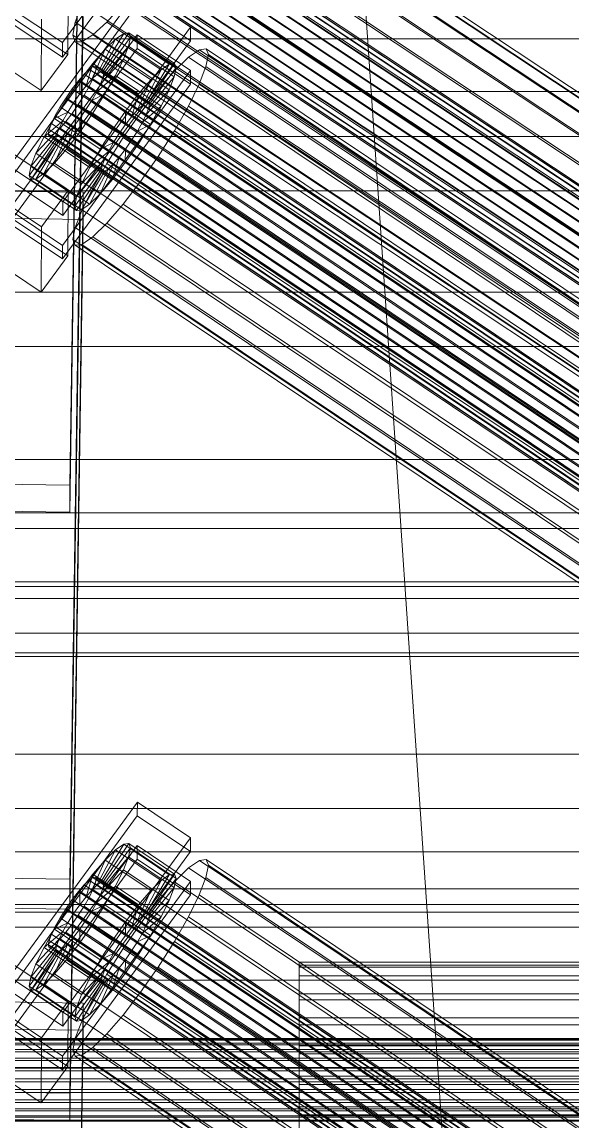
# Model space of a CAD drawing. Header units: millimetres. Extents: x -1970 to 34302, y -65268 to 6837.
# Drawn here: x -370.8 to -252.4, y -33325.2 to -33088.6 of the extents above; entities that cross this region are included whole.
import ezdxf

# ---------------------------------------------------------------- set-up
doc = ezdxf.new("R2010")
doc.units = ezdxf.units.MM
for name, color, linetype, lineweight in [('frontal_C01', 7, 'Continuous', 0), ('frontal_C02', 7, 'Continuous', 0), ('frontal_C02-briq', 7, 'Continuous', 0), ('frontal_mezcladora', 7, 'Continuous', 0)]:
    doc.layers.add(name, color=color, linetype=linetype, lineweight=lineweight)

msp = doc.modelspace()

# ---------------------------------------------------------------- linework, layer by layer
at = {"layer": 'frontal_C01'}
for p, q in [((-334.938, -33052.024), (-150.629, -33174.355)), ((-332.629, -33050.577), (-148.32, -33172.908)), ((-331.181, -33050.569), (-146.872, -33172.901)), ((-330.692, -33052.003), (-146.383, -33174.334)), ((-334.539, -33055.755), (-362.071, -33092.994)), ((-357.415, -33055.935), (-143.617, -33197.84)), ((-356.348, -33054.947), (-142.549, -33196.851)), ((-355.53, -33054.434), (-141.731, -33196.339)), ((-355.022, -33055.923), (-141.224, -33197.828)), ((-355.017, -33054.432), (-141.218, -33196.336)), ((-354.844, -33054.94), (-141.045, -33196.844)), ((-337.95, -33054.813), (-153.641, -33177.144)), ((-331.197, -33054.779), (-146.887, -33177.11)), ((-362.083, -33096.196), (-334.551, -33058.957)), ((-146.196, -33200.945), (-359.995, -33059.04)), ((-358.659, -33057.331), (-144.861, -33199.236)), ((-356.363, -33059.022), (-142.565, -33200.927)), ((-355.541, -33057.316), (-141.742, -33199.22)), ((-341.461, -33058.753), (-157.152, -33181.084)), ((-332.659, -33058.709), (-148.35, -33181.04)), ((-361.332, -33060.946), (-147.533, -33202.85)), ((-357.434, -33060.926), (-143.635, -33202.831)), ((-362.578, -33062.917), (-148.779, -33204.822)), ((-358.68, -33062.898), (-144.881, -33204.802)), ((-160.922, -33185.907), (-345.231, -33063.576)), ((-334.981, -33063.525), (-150.672, -33185.856)), ((-363.648, -33064.821), (-149.85, -33206.726)), ((-360.017, -33064.803), (-146.218, -33206.708)), ((-364.989, -33067.92), (-151.191, -33209.825)), ((-364.471, -33066.528), (-150.672, -33208.432)), ((-362.596, -33067.908), (-148.798, -33209.813)), ((-361.352, -33066.512), (-147.554, -33208.417)), ((-365.168, -33068.904), (-151.369, -33210.809)), ((-364.995, -33069.412), (-151.196, -33211.316)), ((-364.482, -33069.409), (-150.683, -33211.314)), ((-363.664, -33068.897), (-149.865, -33210.801)), ((-349.002, -33068.953), (-164.693, -33191.285)), ((-338.003, -33068.898), (-153.694, -33191.23)), ((-352.519, -33074.518), (-168.21, -33196.85)), ((-341.52, -33074.463), (-157.211, -33196.795)), ((-360.882, -33080.237), (-360.939, -33095.605)), ((-355.541, -33079.892), (-171.232, -33202.223)), ((-345.291, -33079.841), (-160.982, -33202.172)), ((-357.646, -33081.034), (-360.514, -33272.982)), ((-357.863, -33084.708), (-359.326, -33088.638)), ((-357.863, -33084.708), (-173.554, -33207.039)), ((-352.572, -33088.604), (-349.061, -33084.664)), ((-349.061, -33084.664), (-164.752, -33206.995)), ((-362.071, -33092.994), (-373.539, -33085.383)), ((-360.514, -33279.385), (-357.646, -33087.438)), ((-373.551, -33088.584), (-362.083, -33096.196)), ((-360.939, -33095.605), (-372.408, -33087.993)), ((-366.675, -33103.363), (-366.618, -33087.995)), ((-359.326, -33088.638), (-359.83, -33091.414)), ((-359.326, -33088.638), (-175.016, -33210.969)), ((-355.584, -33091.393), (-352.572, -33088.604)), ((-352.572, -33088.604), (-168.263, -33210.935)), ((425, -33092.188), (-425, -33092.188)), ((-359.83, -33091.414), (-359.341, -33092.847)), ((-359.83, -33091.414), (-175.521, -33213.745)), ((-357.893, -33092.84), (-355.584, -33091.393)), ((-355.584, -33091.393), (-171.275, -33213.724)), ((-362.083, -33096.196), (-362.071, -33092.994)), ((-359.341, -33092.847), (-357.893, -33092.84)), ((-359.341, -33092.847), (-175.032, -33215.179)), ((-357.893, -33092.84), (-173.584, -33215.172)), ((-378.143, -33095.751), (-366.675, -33103.363)), ((-366.675, -33103.363), (-360.939, -33095.605)), ((-425, -33103.556), (425, -33103.556)), ((980, -33220.062), (-980, -33220.062)), ((980, -33225.062), (-980, -33225.062)), ((-425, -33267.058), (425, -33267.058)), ((-360.514, -33272.982), (-378.512, -33272.74)), ((-360.514, -33279.385), (-360.514, -33272.982)), ((980, -33275.062), (-980, -33275.062)), ((425, -33278.426), (-425, -33278.426)), ((-378.512, -33279.144), (-360.514, -33279.385)), ((980, -33280.062), (-980, -33280.062)), ((425, -33283.323), (-425, -33283.323)), ((-425, -33294.691), (425, -33294.691))]:
    msp.add_line(p, q, dxfattribs=at)
at = {"layer": 'frontal_C02'}
for p, q in [((-357.646, -32994.438), (-360.514, -33188.205)), ((-360.514, -33194.05), (-357.646, -33000.283)), ((-373.501, -33119.611), (-345.969, -33082.018)), ((-345.969, -33082.018), (-334.501, -33089.701)), ((-345.981, -33084.941), (-373.513, -33122.534)), ((-334.513, -33092.624), (-345.981, -33084.941)), ((-334.501, -33089.701), (-362.033, -33127.294)), ((-334.501, -33089.701), (-334.513, -33092.624)), ((-373.539, -33128.963), (-346.008, -33091.371)), ((-353.892, -33099.298), (-348.918, -33091.054)), ((-353.378, -33099.228), (-347.835, -33090.907)), ((-353.205, -33099.669), (-347.47, -33091.837)), ((-348.918, -33091.054), (-350.645, -33092.269)), ((-347.835, -33090.907), (-348.918, -33091.054)), ((-348.918, -33091.054), (-339.088, -33097.64)), ((-347.847, -33093.781), (-347.47, -33091.837)), ((-347.835, -33090.907), (-338.005, -33097.493)), ((-347.47, -33091.837), (-347.835, -33090.907)), ((-347.47, -33091.837), (-337.64, -33098.423)), ((-346.02, -33094.293), (-346.008, -33091.371)), ((-346.008, -33091.371), (-334.539, -33099.054)), ((-346.02, -33094.293), (-373.551, -33131.886)), ((-362.045, -33130.217), (-334.513, -33092.624)), ((-355.777, -33100.915), (-352.899, -33094.468)), ((-352.899, -33094.468), (-355.525, -33097.503)), ((-354.71, -33099.874), (-350.645, -33092.269)), ((-353.384, -33100.59), (-347.847, -33093.781)), ((-350.645, -33092.269), (-352.899, -33094.468)), ((-352.899, -33094.468), (-343.069, -33101.054)), ((-350.645, -33092.269), (-340.816, -33098.855)), ((-348.941, -33096.607), (-347.847, -33093.781)), ((-347.847, -33093.781), (-338.017, -33100.367)), ((-334.551, -33101.977), (-346.02, -33094.293)), ((-332.629, -33094.559), (-334.938, -33096.183)), ((-331.181, -33094.362), (-332.629, -33094.559)), ((-332.629, -33094.559), (-148.32, -33218.043)), ((-330.692, -33095.606), (-331.181, -33094.362)), ((-331.181, -33094.362), (-146.872, -33217.846)), ((-353.902, -33101.929), (-348.941, -33096.607)), ((-350.678, -33100.122), (-348.941, -33096.607)), ((-348.941, -33096.607), (-339.111, -33103.193)), ((-334.938, -33096.183), (-337.95, -33099.123)), ((-334.938, -33096.183), (-150.629, -33219.667)), ((-331.197, -33098.205), (-330.692, -33095.606)), ((-330.692, -33095.606), (-146.383, -33219.09)), ((-334.539, -33099.054), (-362.071, -33136.647)), ((-355.525, -33097.503), (-358.345, -33101.165)), ((-356.348, -33098.776), (-357.415, -33099.818)), ((-357.021, -33102.353), (-355.525, -33097.503)), ((-355.53, -33098.201), (-356.348, -33098.776)), ((-356.348, -33098.776), (-142.549, -33242.017)), ((-355.017, -33098.131), (-355.53, -33098.201)), ((-355.53, -33098.201), (-141.731, -33241.442)), ((-355.525, -33097.503), (-345.695, -33104.088)), ((-355.022, -33099.492), (-354.844, -33098.571)), ((-354.844, -33098.571), (-355.017, -33098.131)), ((-355.017, -33098.131), (-141.218, -33241.372)), ((-354.844, -33098.571), (-141.045, -33241.813)), ((-354.71, -33099.874), (-353.892, -33099.298)), ((-353.892, -33099.298), (-353.378, -33099.228)), ((-344.062, -33105.884), (-353.892, -33099.298)), ((-343.549, -33105.814), (-353.378, -33099.228)), ((-353.378, -33099.228), (-353.205, -33099.669)), ((-340.816, -33098.855), (-344.88, -33106.459)), ((-339.088, -33097.64), (-344.062, -33105.884)), ((-338.005, -33097.493), (-343.549, -33105.814)), ((-337.64, -33098.423), (-343.376, -33106.255)), ((-343.069, -33101.054), (-340.816, -33098.855)), ((-337.95, -33099.123), (-341.461, -33103.18)), ((-340.816, -33098.855), (-339.088, -33097.64)), ((-339.088, -33097.64), (-338.005, -33097.493)), ((-337.64, -33098.423), (-338.017, -33100.367)), ((-338.005, -33097.493), (-337.64, -33098.423)), ((-337.95, -33099.123), (-153.641, -33222.607)), ((-334.539, -33099.054), (-334.551, -33101.977)), ((-332.659, -33101.983), (-331.197, -33098.205)), ((-331.197, -33098.205), (-146.887, -33221.689)), ((-358.345, -33101.165), (-361.166, -33105.205)), ((-358.659, -33101.255), (-359.995, -33102.99)), ((-357.415, -33099.818), (-358.659, -33101.255)), ((-358.659, -33101.255), (-144.861, -33244.496)), ((-358.345, -33101.165), (-358.357, -33104.087)), ((-348.515, -33107.75), (-358.345, -33101.165)), ((-357.415, -33099.818), (-143.617, -33243.059)), ((-357.021, -33102.353), (-355.777, -33100.915)), ((-356.363, -33102.496), (-355.541, -33100.831)), ((-355.777, -33100.915), (-354.71, -33099.874)), ((-345.947, -33107.501), (-355.777, -33100.915)), ((-355.541, -33100.831), (-355.022, -33099.492)), ((-355.541, -33100.831), (-141.742, -33244.072)), ((-355.022, -33099.492), (-141.224, -33242.734)), ((-354.725, -33103.594), (-350.678, -33100.122)), ((-344.88, -33106.459), (-354.71, -33099.874)), ((-353.384, -33100.59), (-353.902, -33101.929)), ((-353.205, -33099.669), (-353.384, -33100.59)), ((-343.554, -33107.176), (-353.384, -33100.59)), ((-343.376, -33106.255), (-353.205, -33099.669)), ((-352.938, -33104.087), (-350.678, -33100.122)), ((-350.678, -33100.122), (-340.848, -33106.708)), ((-343.069, -33101.054), (-345.947, -33107.501)), ((-345.695, -33104.088), (-343.069, -33101.054)), ((-338.017, -33100.367), (-343.554, -33107.176)), ((-338.017, -33100.367), (-339.111, -33103.193)), ((-362.083, -33139.57), (-334.551, -33101.977)), ((-359.995, -33102.99), (-361.332, -33104.904)), ((-146.196, -33246.231), (-359.995, -33102.99)), ((-358.357, -33104.087), (-357.021, -33102.353)), ((-357.434, -33104.374), (-356.363, -33102.496)), ((-347.191, -33108.938), (-357.021, -33102.353)), ((-356.363, -33102.496), (-142.565, -33245.737)), ((-354.725, -33103.594), (-355.796, -33105.471)), ((-353.902, -33101.929), (-354.725, -33103.594)), ((-344.895, -33110.179), (-354.725, -33103.594)), ((-344.073, -33108.514), (-353.902, -33101.929)), ((-341.461, -33103.18), (-345.231, -33108.075)), ((-339.111, -33103.193), (-344.073, -33108.514)), ((-341.461, -33103.18), (-157.152, -33226.664)), ((-339.111, -33103.193), (-340.848, -33106.708)), ((-334.981, -33106.682), (-332.659, -33101.983)), ((-332.659, -33101.983), (-148.35, -33225.467)), ((-361.166, -33105.205), (-363.797, -33109.349)), ((-361.332, -33104.904), (-362.578, -33106.866)), ((-361.332, -33104.904), (-147.533, -33248.145)), ((-359.693, -33106.001), (-361.166, -33105.205)), ((-361.166, -33105.205), (-351.336, -33111.791)), ((-360.939, -33107.964), (-359.693, -33106.001)), ((-360.017, -33108.25), (-358.68, -33106.337)), ((-359.693, -33106.001), (-358.357, -33104.087)), ((-349.863, -33112.587), (-359.693, -33106.001)), ((-358.68, -33106.337), (-357.434, -33104.374)), ((-358.68, -33106.337), (-144.881, -33249.578)), ((-358.357, -33104.087), (-348.527, -33110.673)), ((-357.434, -33104.374), (-143.635, -33247.615)), ((-355.796, -33105.471), (-357.042, -33107.434)), ((-355.796, -33105.471), (-352.938, -33104.087)), ((-345.966, -33112.057), (-355.796, -33105.471)), ((-355.569, -33108.23), (-352.938, -33104.087)), ((-352.938, -33104.087), (-343.108, -33110.672)), ((-348.515, -33107.75), (-345.695, -33104.088)), ((-345.695, -33104.088), (-347.191, -33108.938)), ((-344.062, -33105.884), (-344.88, -33106.459)), ((-343.549, -33105.814), (-344.062, -33105.884)), ((-343.554, -33107.176), (-343.376, -33106.255)), ((-343.376, -33106.255), (-343.549, -33105.814)), ((-363.648, -33108.744), (-364.471, -33110.409)), ((-360.939, -33107.964), (-363.797, -33109.349)), ((-362.578, -33106.866), (-363.648, -33108.744)), ((-363.648, -33108.744), (-149.85, -33251.986)), ((-362.578, -33106.866), (-148.779, -33250.108)), ((-362.01, -33109.842), (-360.939, -33107.964)), ((-361.352, -33109.985), (-360.017, -33108.25)), ((-351.109, -33114.55), (-360.939, -33107.964)), ((-360.017, -33108.25), (-146.218, -33251.492)), ((-358.39, -33112.271), (-355.569, -33108.23)), ((-357.042, -33107.434), (-358.378, -33109.348)), ((-357.042, -33107.434), (-355.569, -33108.23)), ((-347.212, -33114.02), (-357.042, -33107.434)), ((-355.569, -33108.23), (-345.739, -33114.816)), ((-351.336, -33111.791), (-348.515, -33107.75)), ((-345.231, -33108.075), (-349.002, -33113.477)), ((-348.527, -33110.673), (-348.515, -33107.75)), ((-345.947, -33107.501), (-347.191, -33108.938)), ((-344.88, -33106.459), (-345.947, -33107.501)), ((-160.922, -33231.559), (-345.231, -33108.075)), ((-340.848, -33106.708), (-344.895, -33110.179)), ((-344.895, -33110.179), (-344.073, -33108.514)), ((-344.073, -33108.514), (-343.554, -33107.176)), ((-340.848, -33106.708), (-343.108, -33110.672)), ((-338.003, -33111.981), (-334.981, -33106.682)), ((-334.981, -33106.682), (-150.672, -33230.166)), ((-363.797, -33109.349), (-366.057, -33113.313)), ((-362.01, -33109.842), (-366.057, -33113.313)), ((-364.471, -33110.409), (-364.989, -33111.748)), ((-364.471, -33110.409), (-150.672, -33253.651)), ((-363.797, -33109.349), (-353.967, -33115.935)), ((-362.833, -33111.507), (-362.01, -33109.842)), ((-362.596, -33111.422), (-361.352, -33109.985)), ((-352.18, -33116.428), (-362.01, -33109.842)), ((-361.352, -33109.985), (-147.554, -33253.227)), ((-359.714, -33111.083), (-361.21, -33115.933)), ((-359.714, -33111.083), (-360.958, -33112.52)), ((-358.378, -33109.348), (-359.714, -33111.083)), ((-349.884, -33117.669), (-359.714, -33111.083)), ((-358.378, -33109.348), (-358.39, -33112.271)), ((-348.548, -33115.934), (-358.378, -33109.348)), ((-348.527, -33110.673), (-349.863, -33112.587)), ((-347.191, -33108.938), (-348.527, -33110.673)), ((-345.966, -33112.057), (-344.895, -33110.179)), ((-343.108, -33110.672), (-345.966, -33112.057)), ((-343.108, -33110.672), (-345.739, -33114.816)), ((-450, -33113.242), (450, -33113.242)), ((-363.351, -33112.845), (-368.888, -33119.654)), ((-362.833, -33111.507), (-367.794, -33116.828)), ((-366.057, -33113.313), (-367.794, -33116.828)), ((-366.057, -33113.313), (-356.228, -33119.899)), ((-364.989, -33111.748), (-365.168, -33112.669)), ((-365.168, -33112.669), (-364.995, -33113.109)), ((-365.168, -33112.669), (-151.369, -33255.91)), ((-364.995, -33113.109), (-364.482, -33113.04)), ((-364.995, -33113.109), (-151.196, -33256.351)), ((-364.989, -33111.748), (-151.191, -33254.989)), ((-364.482, -33113.04), (-363.664, -33112.464)), ((-364.482, -33113.04), (-150.683, -33256.281)), ((-360.958, -33112.52), (-363.836, -33118.967)), ((-363.664, -33112.464), (-362.596, -33111.422)), ((-363.664, -33112.464), (-149.865, -33255.706)), ((-363.53, -33113.766), (-363.351, -33112.845)), ((-363.351, -33112.845), (-362.833, -33111.507)), ((-353.521, -33119.431), (-363.351, -33112.845)), ((-353.003, -33118.093), (-362.833, -33111.507)), ((-362.596, -33111.422), (-148.798, -33254.664)), ((-360.958, -33112.52), (-362.025, -33113.562)), ((-361.21, -33115.933), (-358.39, -33112.271)), ((-351.128, -33119.106), (-360.958, -33112.52)), ((-358.39, -33112.271), (-348.56, -33118.857)), ((-353.967, -33115.935), (-351.336, -33111.791)), ((-349.002, -33113.477), (-352.519, -33119.016)), ((-351.336, -33111.791), (-349.863, -33112.587)), ((-349.863, -33112.587), (-351.109, -33114.55)), ((-349.002, -33113.477), (-164.693, -33236.961)), ((-347.212, -33114.02), (-345.966, -33112.057)), ((-341.52, -33117.521), (-338.003, -33111.981)), ((-338.003, -33111.981), (-153.694, -33235.465)), ((-363.53, -33113.766), (-369.265, -33121.598)), ((-363.357, -33114.207), (-368.9, -33122.528)), ((-362.843, -33114.137), (-367.817, -33122.381)), ((-362.025, -33113.562), (-366.09, -33121.166)), ((-363.357, -33114.207), (-363.53, -33113.766)), ((-353.7, -33120.352), (-363.53, -33113.766)), ((-362.843, -33114.137), (-363.357, -33114.207)), ((-353.527, -33120.793), (-363.357, -33114.207)), ((-362.025, -33113.562), (-362.843, -33114.137)), ((-353.014, -33120.723), (-362.843, -33114.137)), ((-352.196, -33120.148), (-362.025, -33113.562)), ((-353.967, -33115.935), (-351.109, -33114.55)), ((-351.109, -33114.55), (-352.18, -33116.428)), ((-345.739, -33114.816), (-348.56, -33118.857)), ((-348.548, -33115.934), (-347.212, -33114.02)), ((-345.739, -33114.816), (-347.212, -33114.02)), ((-372.35, -33117.168), (-360.882, -33124.851)), ((-367.794, -33116.828), (-368.888, -33119.654)), ((-367.794, -33116.828), (-357.964, -33123.414)), ((-363.836, -33118.967), (-361.21, -33115.933)), ((-361.21, -33115.933), (-351.38, -33122.519)), ((-357.964, -33123.414), (-353.003, -33118.093)), ((-356.228, -33119.899), (-353.967, -33115.935)), ((-356.228, -33119.899), (-352.18, -33116.428)), ((-353.003, -33118.093), (-353.521, -33119.431)), ((-352.18, -33116.428), (-353.003, -33118.093)), ((-351.38, -33122.519), (-349.884, -33117.669)), ((-351.128, -33119.106), (-349.884, -33117.669)), ((-349.884, -33117.669), (-348.548, -33115.934)), ((-348.56, -33118.857), (-348.548, -33115.934)), ((-345.291, -33122.922), (-341.52, -33117.521)), ((-341.52, -33117.521), (-157.211, -33241.005)), ((-362.033, -33127.294), (-373.501, -33119.611)), ((-368.888, -33119.654), (-369.265, -33121.598)), ((-368.888, -33119.654), (-359.058, -33126.24)), ((-366.09, -33121.166), (-363.836, -33118.967)), ((-363.836, -33118.967), (-354.006, -33125.553)), ((-359.436, -33128.184), (-353.7, -33120.352)), ((-359.058, -33126.24), (-353.521, -33119.431)), ((-357.964, -33123.414), (-356.228, -33119.899)), ((-356.26, -33127.752), (-352.196, -33120.148)), ((-352.519, -33119.016), (-355.541, -33124.316)), ((-354.006, -33125.553), (-351.128, -33119.106)), ((-353.521, -33119.431), (-353.7, -33120.352)), ((-353.7, -33120.352), (-353.527, -33120.793)), ((-353.014, -33120.723), (-352.196, -33120.148)), ((-352.519, -33119.016), (-168.21, -33242.5)), ((-352.196, -33120.148), (-351.128, -33119.106)), ((-348.56, -33118.857), (-351.38, -33122.519)), ((-373.513, -33122.534), (-362.045, -33130.217)), ((-369.265, -33121.598), (-368.9, -33122.528)), ((-369.265, -33121.598), (-359.436, -33128.184)), ((-368.9, -33122.528), (-367.817, -33122.381)), ((-368.9, -33122.528), (-359.07, -33129.114)), ((-367.817, -33122.381), (-366.09, -33121.166)), ((-367.817, -33122.381), (-357.987, -33128.967)), ((-366.09, -33121.166), (-356.26, -33127.752)), ((-359.07, -33129.114), (-353.527, -33120.793)), ((-357.987, -33128.967), (-353.014, -33120.723)), ((-351.38, -33122.519), (-354.006, -33125.553)), ((-353.527, -33120.793), (-353.014, -33120.723)), ((-349.061, -33127.818), (-345.291, -33122.922)), ((-345.291, -33122.922), (-160.982, -33246.406)), ((450, -33124.933), (-450, -33124.933)), ((-366.618, -33132.683), (-378.086, -33125)), ((-375.644, -33124.979), (-357.646, -33125.223)), ((-360.882, -33124.851), (-366.618, -33132.683)), ((-360.882, -33124.851), (-360.939, -33138.88)), ((-357.646, -33125.223), (-360.514, -33318.99)), ((-359.058, -33126.24), (-357.964, -33123.414)), ((-355.541, -33124.316), (-357.863, -33129.015)), ((-357.646, -33125.223), (-357.646, -33131.069)), ((-355.541, -33124.316), (-171.232, -33247.8)), ((-362.045, -33130.217), (-362.033, -33127.294)), ((-359.436, -33128.184), (-359.058, -33126.24)), ((-354.006, -33125.553), (-356.26, -33127.752)), ((-362.071, -33136.647), (-373.539, -33128.963)), ((-359.07, -33129.114), (-359.436, -33128.184)), ((-357.863, -33129.015), (-359.326, -33132.793)), ((-357.987, -33128.967), (-359.07, -33129.114)), ((-356.26, -33127.752), (-357.987, -33128.967)), ((-357.863, -33129.015), (-173.554, -33252.499)), ((-352.572, -33131.874), (-349.061, -33127.818)), ((-349.061, -33127.818), (-164.752, -33251.302)), ((-357.646, -33131.069), (-375.644, -33130.825)), ((-373.551, -33131.886), (-362.083, -33139.57)), ((-360.939, -33138.88), (-372.408, -33131.197)), ((-360.514, -33324.836), (-357.646, -33131.069)), ((-355.584, -33134.814), (-352.572, -33131.874)), ((-352.572, -33131.874), (-168.263, -33255.358)), ((-366.675, -33146.712), (-366.618, -33132.683)), ((-359.326, -33132.793), (-359.83, -33135.392)), ((-359.326, -33132.793), (-175.016, -33256.277)), ((-357.893, -33136.438), (-355.584, -33134.814)), ((-355.584, -33134.814), (-171.275, -33258.298)), ((-362.083, -33139.57), (-362.071, -33136.647)), ((-359.83, -33135.392), (-359.341, -33136.635)), ((-359.83, -33135.392), (-175.521, -33258.876)), ((-359.341, -33136.635), (-357.893, -33136.438)), ((-359.341, -33136.635), (-175.032, -33260.119)), ((-357.893, -33136.438), (-173.584, -33259.922)), ((-378.143, -33139.028), (-366.675, -33146.712)), ((-366.675, -33146.712), (-360.939, -33138.88)), ((450, -33146.714), (-450, -33146.714)), ((-450, -33158.405), (450, -33158.405)), ((-425, -33182.694), (425, -33182.694)), ((-360.514, -33188.205), (-378.512, -33187.961)), ((-360.514, -33194.05), (-360.514, -33188.205)), ((-378.512, -33193.807), (-360.514, -33194.05)), ((425, -33194.17), (-425, -33194.17)), ((425, -33197.541), (-425, -33197.541)), ((-425, -33209.017), (425, -33209.017)), ((-450, -33212.613), (450, -33212.613)), ((450, -33224.303), (-450, -33224.303)), ((450, -33246.084), (-450, -33246.084)), ((-450, -33257.775), (450, -33257.775)), ((-373.501, -33293.991), (-345.969, -33256.398)), ((-345.981, -33259.321), (-345.969, -33256.398)), ((-345.969, -33256.398), (-334.501, -33264.082)), ((-345.981, -33259.321), (-373.513, -33296.914)), ((-334.513, -33267.004), (-345.981, -33259.321)), ((-334.501, -33264.082), (-362.033, -33301.675)), ((-334.501, -33264.082), (-334.513, -33267.004)), ((-373.539, -33303.344), (-346.008, -33265.751)), ((-362.045, -33304.597), (-334.513, -33267.004)), ((-354.71, -33274.254), (-350.645, -33266.649)), ((-353.892, -33273.678), (-348.918, -33265.435)), ((-353.378, -33273.609), (-347.835, -33265.287)), ((-353.205, -33274.049), (-347.47, -33266.217)), ((-350.645, -33266.649), (-352.899, -33268.849)), ((-348.918, -33265.435), (-350.645, -33266.649)), ((-350.645, -33266.649), (-340.816, -33273.235)), ((-347.835, -33265.287), (-348.918, -33265.435)), ((-348.918, -33265.435), (-339.088, -33272.02)), ((-347.847, -33268.162), (-347.47, -33266.217)), ((-347.835, -33265.287), (-338.005, -33271.873)), ((-347.47, -33266.217), (-347.835, -33265.287)), ((-347.47, -33266.217), (-337.64, -33272.803)), ((-346.02, -33268.673), (-346.008, -33265.751)), ((-346.008, -33265.751), (-334.539, -33273.434)), ((-346.02, -33268.673), (-373.551, -33306.266)), ((-355.777, -33275.296), (-352.899, -33268.849)), ((-352.899, -33268.849), (-355.525, -33271.883)), ((-353.384, -33274.97), (-347.847, -33268.162)), ((-352.899, -33268.849), (-343.069, -33275.434)), ((-348.941, -33270.988), (-347.847, -33268.162)), ((-347.847, -33268.162), (-338.017, -33274.748)), ((-334.551, -33276.357), (-346.02, -33268.673)), ((-332.629, -33268.94), (-334.938, -33270.563)), ((-331.181, -33268.743), (-332.629, -33268.94)), ((-332.629, -33268.94), (-148.32, -33392.424)), ((-330.692, -33269.986), (-331.181, -33268.743)), ((-331.181, -33268.743), (-146.872, -33392.227)), ((-355.525, -33271.883), (-358.345, -33275.545)), ((-357.021, -33276.733), (-355.525, -33271.883)), ((-355.525, -33271.883), (-345.695, -33278.469)), ((-353.902, -33276.309), (-348.941, -33270.988)), ((-350.678, -33274.502), (-348.941, -33270.988)), ((-348.941, -33270.988), (-339.111, -33277.573)), ((-339.088, -33272.02), (-344.062, -33280.264)), ((-338.005, -33271.873), (-343.549, -33280.195)), ((-340.816, -33273.235), (-339.088, -33272.02)), ((-339.088, -33272.02), (-338.005, -33271.873)), ((-338.005, -33271.873), (-337.64, -33272.803)), ((-334.938, -33270.563), (-337.95, -33273.504)), ((-334.938, -33270.563), (-150.629, -33394.047)), ((-331.197, -33272.585), (-330.692, -33269.986)), ((-330.692, -33269.986), (-146.383, -33393.47)), ((-334.539, -33273.434), (-362.071, -33311.027)), ((-357.415, -33274.198), (-358.659, -33275.635)), ((-356.348, -33273.156), (-357.415, -33274.198)), ((-357.415, -33274.198), (-143.617, -33417.439)), ((-355.53, -33272.581), (-356.348, -33273.156)), ((-356.348, -33273.156), (-142.549, -33416.398)), ((-355.777, -33275.296), (-354.71, -33274.254)), ((-355.541, -33275.211), (-355.022, -33273.873)), ((-355.017, -33272.511), (-355.53, -33272.581)), ((-355.53, -33272.581), (-141.731, -33415.822)), ((-355.022, -33273.873), (-354.844, -33272.952)), ((-355.022, -33273.873), (-141.224, -33417.114)), ((-354.844, -33272.952), (-355.017, -33272.511)), ((-355.017, -33272.511), (-141.218, -33415.753)), ((-354.844, -33272.952), (-141.045, -33416.193)), ((-354.71, -33274.254), (-353.892, -33273.678)), ((-344.88, -33280.84), (-354.71, -33274.254)), ((-353.892, -33273.678), (-353.378, -33273.609)), ((-344.062, -33280.264), (-353.892, -33273.678)), ((-353.205, -33274.049), (-353.384, -33274.97)), ((-343.549, -33280.195), (-353.378, -33273.609)), ((-353.378, -33273.609), (-353.205, -33274.049)), ((-343.376, -33280.635), (-353.205, -33274.049)), ((-340.816, -33273.235), (-344.88, -33280.84)), ((-337.64, -33272.803), (-343.376, -33280.635)), ((-343.069, -33275.434), (-340.816, -33273.235)), ((-337.95, -33273.504), (-341.461, -33277.56)), ((-337.64, -33272.803), (-338.017, -33274.748)), ((-337.95, -33273.504), (-153.641, -33396.988)), ((-334.539, -33273.434), (-334.551, -33276.357)), ((-332.659, -33276.363), (-331.197, -33272.585)), ((-331.197, -33272.585), (-146.887, -33396.069)), ((-362.083, -33313.95), (-334.551, -33276.357)), ((-358.345, -33275.545), (-361.166, -33279.586)), ((-358.659, -33275.635), (-359.995, -33277.37)), ((-358.659, -33275.635), (-144.861, -33418.877)), ((-358.345, -33275.545), (-358.357, -33278.468)), ((-358.357, -33278.468), (-357.021, -33276.733)), ((-348.515, -33282.131), (-358.345, -33275.545)), ((-357.021, -33276.733), (-355.777, -33275.296)), ((-347.191, -33283.319), (-357.021, -33276.733)), ((-356.363, -33276.876), (-355.541, -33275.211)), ((-345.947, -33281.881), (-355.777, -33275.296)), ((-355.541, -33275.211), (-141.742, -33418.453)), ((-354.725, -33277.974), (-350.678, -33274.502)), ((-353.902, -33276.309), (-354.725, -33277.974)), ((-353.384, -33274.97), (-353.902, -33276.309)), ((-344.073, -33282.895), (-353.902, -33276.309)), ((-343.554, -33281.556), (-353.384, -33274.97)), ((-352.938, -33278.467), (-350.678, -33274.502)), ((-350.678, -33274.502), (-340.848, -33281.088)), ((-343.069, -33275.434), (-345.947, -33281.881)), ((-345.695, -33278.469), (-343.069, -33275.434)), ((-338.017, -33274.748), (-343.554, -33281.556)), ((-338.017, -33274.748), (-339.111, -33277.573)), ((-334.981, -33281.062), (-332.659, -33276.363)), ((-332.659, -33276.363), (-148.35, -33399.847)), ((-359.995, -33277.37), (-361.332, -33279.284)), ((-146.196, -33420.611), (-359.995, -33277.37)), ((-359.693, -33280.382), (-358.357, -33278.468)), ((-358.68, -33280.717), (-357.434, -33278.754)), ((-358.357, -33278.468), (-348.527, -33285.053)), ((-357.434, -33278.754), (-356.363, -33276.876)), ((-357.434, -33278.754), (-143.635, -33421.995)), ((-356.363, -33276.876), (-142.565, -33420.118)), ((-354.725, -33277.974), (-355.796, -33279.852)), ((-355.796, -33279.852), (-352.938, -33278.467)), ((-355.569, -33282.61), (-352.938, -33278.467)), ((-344.895, -33284.56), (-354.725, -33277.974)), ((-352.938, -33278.467), (-343.108, -33285.053)), ((-348.515, -33282.131), (-345.695, -33278.469)), ((-345.695, -33278.469), (-347.191, -33283.319)), ((-341.461, -33277.56), (-345.231, -33282.456)), ((-339.111, -33277.573), (-344.073, -33282.895)), ((-341.461, -33277.56), (-157.152, -33401.044)), ((-339.111, -33277.573), (-340.848, -33281.088)), ((-361.166, -33279.586), (-363.797, -33283.729)), ((-362.578, -33281.247), (-363.648, -33283.125)), ((-361.332, -33279.284), (-362.578, -33281.247)), ((-362.578, -33281.247), (-148.779, -33424.488)), ((-361.332, -33279.284), (-147.533, -33422.525)), ((-359.693, -33280.382), (-361.166, -33279.586)), ((-361.166, -33279.586), (-351.336, -33286.171)), ((-360.939, -33282.344), (-359.693, -33280.382)), ((-360.017, -33282.631), (-358.68, -33280.717)), ((-349.863, -33286.967), (-359.693, -33280.382)), ((-358.68, -33280.717), (-144.881, -33423.958)), ((-355.796, -33279.852), (-357.042, -33281.814)), ((-345.966, -33286.437), (-355.796, -33279.852)), ((-344.88, -33280.84), (-345.947, -33281.881)), ((-340.848, -33281.088), (-344.895, -33284.56)), ((-344.062, -33280.264), (-344.88, -33280.84)), ((-343.549, -33280.195), (-344.062, -33280.264)), ((-343.554, -33281.556), (-343.376, -33280.635)), ((-343.376, -33280.635), (-343.549, -33280.195)), ((-340.848, -33281.088), (-343.108, -33285.053)), ((-338.003, -33286.362), (-334.981, -33281.062)), ((-334.981, -33281.062), (-150.672, -33404.546)), ((-363.797, -33283.729), (-366.057, -33287.694)), ((-363.648, -33283.125), (-364.471, -33284.79)), ((-360.939, -33282.344), (-363.797, -33283.729)), ((-363.797, -33283.729), (-353.967, -33290.315)), ((-363.648, -33283.125), (-149.85, -33426.366)), ((-362.01, -33284.222), (-360.939, -33282.344)), ((-361.352, -33284.365), (-360.017, -33282.631)), ((-351.109, -33288.93), (-360.939, -33282.344)), ((-360.017, -33282.631), (-146.218, -33425.872)), ((-358.378, -33283.728), (-359.714, -33285.463)), ((-358.39, -33286.651), (-355.569, -33282.61)), ((-358.378, -33283.728), (-358.39, -33286.651)), ((-357.042, -33281.814), (-358.378, -33283.728)), ((-348.548, -33290.314), (-358.378, -33283.728)), ((-357.042, -33281.814), (-355.569, -33282.61)), ((-347.212, -33288.4), (-357.042, -33281.814)), ((-355.569, -33282.61), (-345.739, -33289.196)), ((-351.336, -33286.171), (-348.515, -33282.131)), ((-345.231, -33282.456), (-349.002, -33287.857)), ((-348.527, -33285.053), (-348.515, -33282.131)), ((-347.191, -33283.319), (-348.527, -33285.053)), ((-345.947, -33281.881), (-347.191, -33283.319)), ((-160.922, -33405.94), (-345.231, -33282.456)), ((-344.895, -33284.56), (-344.073, -33282.895)), ((-344.073, -33282.895), (-343.554, -33281.556)), ((-362.833, -33285.887), (-367.794, -33291.208)), ((-362.01, -33284.222), (-366.057, -33287.694)), ((-364.989, -33286.128), (-365.168, -33287.049)), ((-364.471, -33284.79), (-364.989, -33286.128)), ((-364.989, -33286.128), (-151.191, -33429.369)), ((-364.471, -33284.79), (-150.672, -33428.031)), ((-363.664, -33286.844), (-362.596, -33285.803)), ((-363.351, -33287.226), (-362.833, -33285.887)), ((-362.833, -33285.887), (-362.01, -33284.222)), ((-353.003, -33292.473), (-362.833, -33285.887)), ((-362.596, -33285.803), (-361.352, -33284.365)), ((-362.596, -33285.803), (-148.798, -33429.044)), ((-352.18, -33290.808), (-362.01, -33284.222)), ((-361.352, -33284.365), (-147.554, -33427.607)), ((-359.714, -33285.463), (-361.21, -33290.313)), ((-359.714, -33285.463), (-360.958, -33286.9)), ((-349.884, -33292.049), (-359.714, -33285.463)), ((-353.967, -33290.315), (-351.336, -33286.171)), ((-351.336, -33286.171), (-349.863, -33286.967)), ((-348.527, -33285.053), (-349.863, -33286.967)), ((-345.966, -33286.437), (-344.895, -33284.56)), ((-343.108, -33285.053), (-345.966, -33286.437)), ((-343.108, -33285.053), (-345.739, -33289.196)), ((-363.53, -33288.147), (-369.265, -33295.979)), ((-363.357, -33288.587), (-368.9, -33296.909)), ((-363.351, -33287.226), (-368.888, -33294.034)), ((-362.843, -33288.518), (-367.817, -33296.761)), ((-366.057, -33287.694), (-367.794, -33291.208)), ((-362.025, -33287.942), (-366.09, -33295.547)), ((-366.057, -33287.694), (-356.228, -33294.279)), ((-365.168, -33287.049), (-364.995, -33287.49)), ((-365.168, -33287.049), (-151.369, -33430.29)), ((-364.995, -33287.49), (-364.482, -33287.42)), ((-364.995, -33287.49), (-151.196, -33430.731)), ((-364.482, -33287.42), (-363.664, -33286.844)), ((-364.482, -33287.42), (-150.683, -33430.661)), ((-360.958, -33286.9), (-363.836, -33293.347)), ((-363.664, -33286.844), (-149.865, -33430.086)), ((-363.53, -33288.147), (-363.351, -33287.226)), ((-363.357, -33288.587), (-363.53, -33288.147)), ((-353.7, -33294.732), (-363.53, -33288.147)), ((-362.843, -33288.518), (-363.357, -33288.587)), ((-353.527, -33295.173), (-363.357, -33288.587)), ((-353.521, -33293.812), (-363.351, -33287.226)), ((-362.025, -33287.942), (-362.843, -33288.518)), ((-353.014, -33295.103), (-362.843, -33288.518)), ((-360.958, -33286.9), (-362.025, -33287.942)), ((-352.196, -33294.528), (-362.025, -33287.942)), ((-361.21, -33290.313), (-358.39, -33286.651)), ((-351.128, -33293.486), (-360.958, -33286.9)), ((-358.39, -33286.651), (-348.56, -33293.237)), ((-349.002, -33287.857), (-352.519, -33293.397)), ((-349.863, -33286.967), (-351.109, -33288.93)), ((-349.002, -33287.857), (-164.693, -33411.341)), ((-348.548, -33290.314), (-347.212, -33288.4)), ((-347.212, -33288.4), (-345.966, -33286.437)), ((-345.739, -33289.196), (-347.212, -33288.4)), ((-341.52, -33291.901), (-338.003, -33286.362)), ((-338.003, -33286.362), (-153.694, -33409.846)), ((-363.836, -33293.347), (-361.21, -33290.313)), ((-361.21, -33290.313), (-351.38, -33296.899)), ((-356.228, -33294.279), (-353.967, -33290.315)), ((-356.228, -33294.279), (-352.18, -33290.808)), ((-353.967, -33290.315), (-351.109, -33288.93)), ((-352.18, -33290.808), (-353.003, -33292.473)), ((-351.109, -33288.93), (-352.18, -33290.808)), ((-349.884, -33292.049), (-348.548, -33290.314)), ((-345.739, -33289.196), (-348.56, -33293.237)), ((-348.56, -33293.237), (-348.548, -33290.314)), ((-311.15, -33291.923), (-311.15, -33290.83)), ((-311.15, -33290.83), (-311.15, -33291.466)), ((-311.15, -33290.83), (311.15, -33290.83)), ((-372.35, -33291.548), (-360.882, -33299.232)), ((-367.794, -33291.208), (-368.888, -33294.034)), ((-367.794, -33291.208), (-357.964, -33297.794)), ((-366.09, -33295.547), (-363.836, -33293.347)), ((-363.836, -33293.347), (-354.006, -33299.933)), ((-357.964, -33297.794), (-353.003, -33292.473)), ((-353.003, -33292.473), (-353.521, -33293.812)), ((-351.38, -33296.899), (-349.884, -33292.049)), ((-348.56, -33293.237), (-351.38, -33296.899)), ((-351.128, -33293.486), (-349.884, -33292.049)), ((-345.291, -33297.303), (-341.52, -33291.901)), ((-341.52, -33291.901), (-157.211, -33415.385)), ((-311.15, -33291.466), (-311.15, -33293.789)), ((-311.15, -33291.466), (311.15, -33291.466)), ((-311.15, -33294.672), (-311.15, -33291.923)), ((-311.15, -33291.923), (311.15, -33291.923)), ((-362.033, -33301.675), (-373.501, -33293.991)), ((-368.888, -33294.034), (-369.265, -33295.979)), ((-368.888, -33294.034), (-359.058, -33300.62)), ((-367.817, -33296.761), (-366.09, -33295.547)), ((-366.09, -33295.547), (-356.26, -33302.133)), ((-359.436, -33302.564), (-353.7, -33294.732)), ((-359.07, -33303.495), (-353.527, -33295.173)), ((-359.058, -33300.62), (-353.521, -33293.812)), ((-357.987, -33303.347), (-353.014, -33295.103)), ((-357.964, -33297.794), (-356.228, -33294.279)), ((-356.26, -33302.133), (-352.196, -33294.528)), ((-352.519, -33293.397), (-355.541, -33298.696)), ((-354.006, -33299.933), (-351.128, -33293.486)), ((-353.521, -33293.812), (-353.7, -33294.732)), ((-353.7, -33294.732), (-353.527, -33295.173)), ((-353.527, -33295.173), (-353.014, -33295.103)), ((-353.014, -33295.103), (-352.196, -33294.528)), ((-352.519, -33293.397), (-168.21, -33416.881)), ((-352.196, -33294.528), (-351.128, -33293.486)), ((-311.15, -33293.789), (-311.15, -33297.64)), ((-311.15, -33293.789), (311.15, -33293.789)), ((-311.15, -33298.89), (-311.15, -33294.672)), ((-311.15, -33294.672), (311.15, -33294.672)), ((-373.513, -33296.914), (-362.045, -33304.597)), ((-369.265, -33295.979), (-368.9, -33296.909)), ((-369.265, -33295.979), (-359.436, -33302.564)), ((-368.9, -33296.909), (-367.817, -33296.761)), ((-368.9, -33296.909), (-359.07, -33303.495)), ((-367.817, -33296.761), (-357.987, -33303.347)), ((-359.058, -33300.62), (-357.964, -33297.794)), ((-351.38, -33296.899), (-354.006, -33299.933)), ((-349.061, -33302.198), (-345.291, -33297.303)), ((-345.291, -33297.303), (-160.982, -33420.787)), ((-311.15, -33297.64), (-311.15, -33302.757)), ((-311.15, -33297.64), (311.15, -33297.64)), ((-366.618, -33307.063), (-378.086, -33299.38)), ((-375.644, -33299.36), (-357.646, -33299.603)), ((-360.882, -33299.232), (-366.618, -33307.063)), ((-360.882, -33299.232), (-360.939, -33313.26)), ((-357.646, -33299.603), (-360.514, -33493.37)), ((-355.541, -33298.696), (-357.863, -33303.395)), ((-357.646, -33299.603), (-357.646, -33305.449)), ((-354.006, -33299.933), (-356.26, -33302.133)), ((-355.541, -33298.696), (-171.232, -33422.18)), ((-311.15, -33304.287), (-311.15, -33298.89)), ((-311.15, -33298.89), (311.15, -33298.89)), ((-362.045, -33304.597), (-362.033, -33301.675)), ((-359.436, -33302.564), (-359.058, -33300.62)), ((-359.07, -33303.495), (-359.436, -33302.564)), ((-356.26, -33302.133), (-357.987, -33303.347)), ((-352.572, -33306.255), (-349.061, -33302.198)), ((-349.061, -33302.198), (-164.752, -33425.682)), ((-311.15, -33302.757), (-311.15, -33308.791)), ((-311.15, -33302.757), (311.15, -33302.757)), ((-362.071, -33311.027), (-373.539, -33303.344)), ((-357.863, -33303.395), (-359.326, -33307.173)), ((-357.987, -33303.347), (-359.07, -33303.495)), ((-357.863, -33303.395), (-173.554, -33426.879)), ((-311.15, -33310.498), (-311.15, -33304.287)), ((-311.15, -33304.287), (311.15, -33304.287)), ((-440, -33307.22), (440, -33307.22)), ((-440, -33307.445), (440, -33307.445)), ((-357.646, -33305.449), (-375.644, -33305.205)), ((-373.551, -33306.266), (-362.083, -33313.95)), ((-360.939, -33313.26), (-372.408, -33305.577)), ((-366.675, -33321.092), (-366.618, -33307.063)), ((-360.514, -33499.216), (-357.646, -33305.449)), ((-359.326, -33307.173), (-359.83, -33309.772)), ((-359.326, -33307.173), (-175.016, -33430.657)), ((-355.584, -33309.195), (-352.572, -33306.255)), ((-352.572, -33306.255), (-168.263, -33429.739)), ((-440, -33307.607), (440, -33307.607)), ((-440, -33308.268), (440, -33308.268)), ((-440, -33308.581), (440, -33308.581)), ((-440, -33309.633), (440, -33309.633)), ((-359.83, -33309.772), (-359.341, -33311.016)), ((-359.83, -33309.772), (-175.521, -33433.256)), ((-357.893, -33310.819), (-355.584, -33309.195)), ((-355.584, -33309.195), (-171.275, -33432.679)), ((-311.15, -33308.791), (-311.15, -33315.331)), ((311.15, -33308.791), (-311.15, -33308.791)), ((-440, -33310.076), (440, -33310.076)), ((-440, -33311.446), (440, -33311.446)), ((-440, -33311.988), (440, -33311.988)), ((-362.083, -33313.95), (-362.071, -33311.027)), ((-359.341, -33311.016), (-357.893, -33310.819)), ((-359.341, -33311.016), (-175.032, -33434.5)), ((-357.893, -33310.819), (-173.584, -33434.303)), ((-311.15, -33317.098), (-311.15, -33310.498)), ((-311.15, -33310.498), (311.15, -33310.498)), ((440, -33313.584), (-440, -33313.584)), ((-440, -33314.189), (440, -33314.189)), ((-425, -33313.479), (425, -33313.479)), ((-378.143, -33313.409), (-366.675, -33321.092)), ((-366.675, -33321.092), (-360.939, -33313.26)), ((-440, -33315.901), (440, -33315.901)), ((-440, -33316.527), (440, -33316.527)), ((-311.15, -33315.331), (-311.15, -33321.931)), ((-311.15, -33315.331), (311.15, -33315.331)), ((-440, -33318.24), (440, -33318.24)), ((-440, -33318.845), (440, -33318.845)), ((-360.514, -33318.99), (-378.512, -33318.746)), ((-360.514, -33324.836), (-360.514, -33318.99)), ((-311.15, -33323.638), (-311.15, -33317.098)), ((-311.15, -33317.098), (311.15, -33317.098)), ((-440, -33320.441), (440, -33320.441)), ((-440, -33320.983), (440, -33320.983)), ((-440, -33322.353), (440, -33322.353)), ((-440, -33322.796), (440, -33322.796)), ((-440, -33323.847), (440, -33323.847)), ((-311.15, -33321.931), (-311.15, -33328.141)), ((-311.15, -33321.931), (311.15, -33321.931)), ((-311.15, -33329.672), (-311.15, -33323.638)), ((-311.15, -33323.638), (311.15, -33323.638)), ((-440, -33324.16), (440, -33324.16)), ((-440, -33324.821), (440, -33324.821)), ((-440, -33324.984), (440, -33324.984)), ((425, -33324.955), (-425, -33324.955)), ((-378.512, -33324.592), (-360.514, -33324.836))]:
    msp.add_line(p, q, dxfattribs=at)
at = {"layer": 'frontal_C02-briq'}
msp.add_line((-300, -33039.939), (-280, -33332.75), dxfattribs=at)
at = {"layer": 'frontal_mezcladora'}
msp.add_line((575, -33210), (-575, -33210), dxfattribs=at)

doc.saveas('drawing.dxf')
